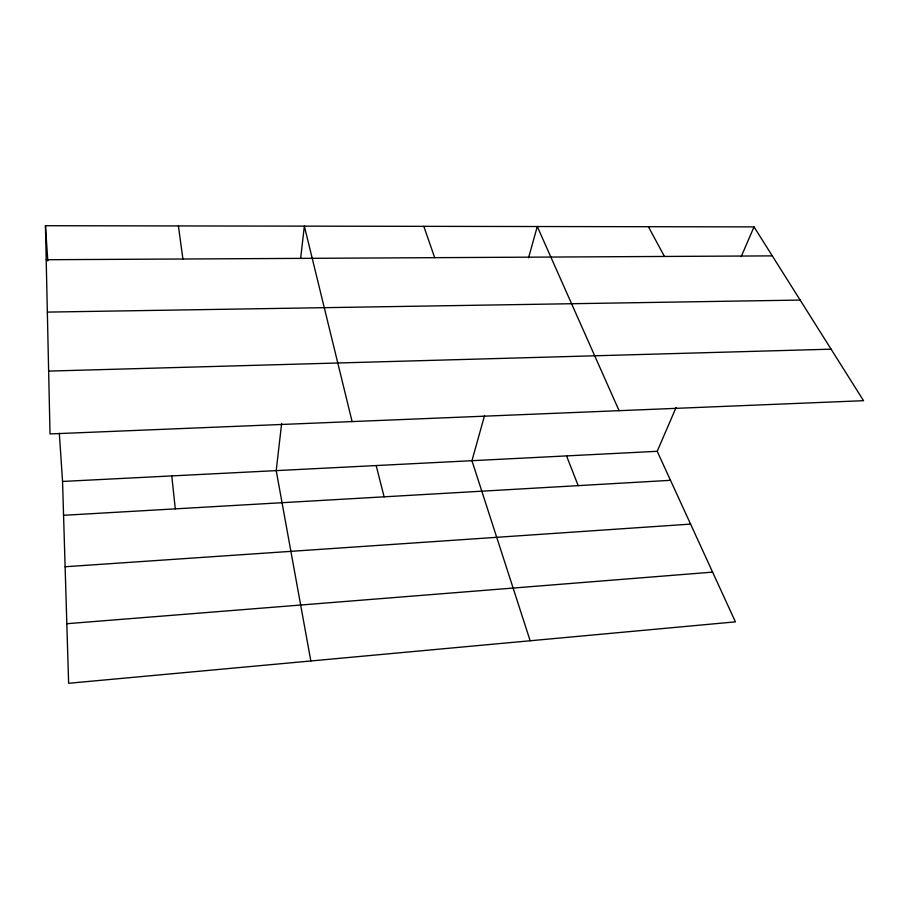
<?xml version="1.0" encoding="UTF-8"?>
<svg xmlns="http://www.w3.org/2000/svg" width="909" height="909" viewBox="0 0 909 909"><rect width="100%" height="100%" fill="white"/><g stroke="black" fill="none" stroke-linecap="round" stroke-linejoin="round"><path stroke-width="1.36" d="M281.642 423.401L276.211 470.623L310.833 660.968M300.64 258.406L304.356 226.148L352.101 421.583M484.52 415.652L471.953 460.704L530.152 640.765M528.572 257.747L537.287 226.523L619.086 410.675M59.335 433.343L62.551 481.452L68.618 683.284L735.415 621.858L657.196 451.307L676.114 407.448M741.187 256.645L754.027 226.886L45.45 225.716L50.018 433.934L863.55 400.687L754.027 226.886M66.823 623.71L712.599 572.125M65.107 566.75L690.579 524.095M63.562 515.301L670.501 480.316M62.551 481.452L657.196 451.307M48.643 371.099L831.087 349.17M47.348 312.105L800.147 300.072M46.2 259.724L772.298 255.883M648.39 226.705L664.434 256.452M566.534 455.909L578.192 485.645M423.821 226.341L434.684 257.667M376.178 465.556L384.109 496.825M178.414 225.932L182.914 258.997M171.767 475.918L175.301 508.858M45.45 225.716L47.813 260.997"/></g></svg>
